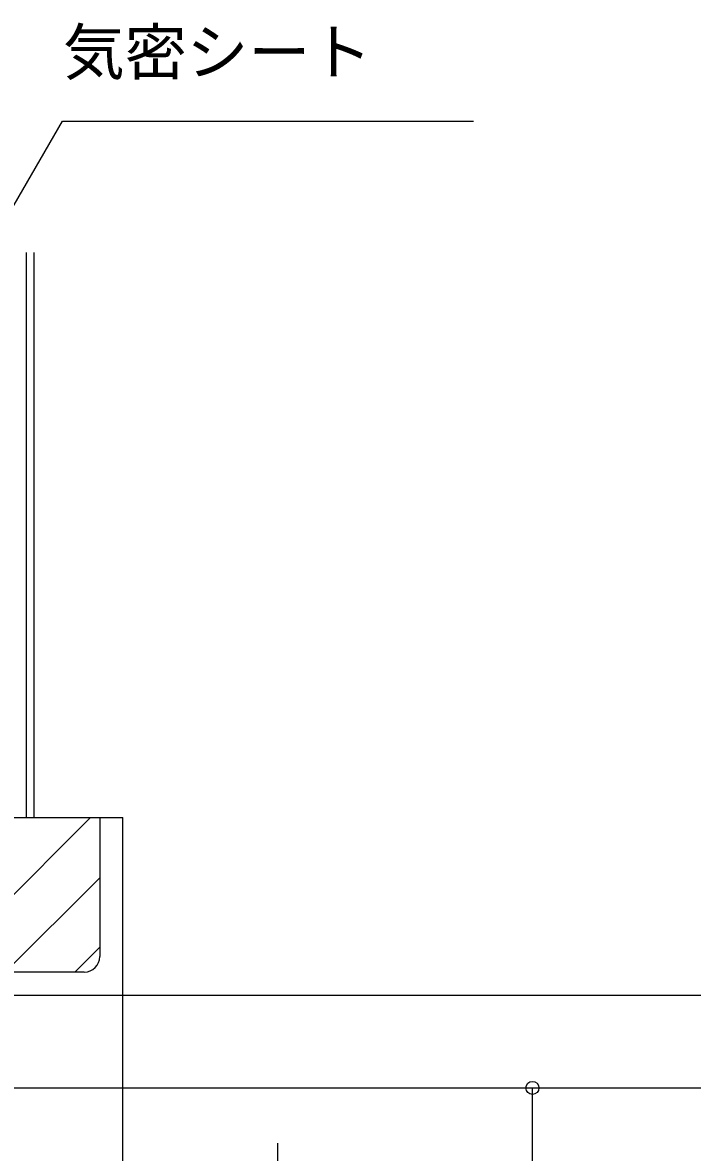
# Model space of a CAD drawing. Units: millimetres, scale not verified. Extents: x -525 to 525, y -783 to 778.
# Drawn here: x 87 to 173.7, y 431.9 to 578.2 of the extents above; entities that cross this region are included whole.
import ezdxf
from ezdxf.enums import TextEntityAlignment as Align

# ---------------------------------------------------------------- set-up
doc = ezdxf.new("R2010")
doc.units = ezdxf.units.MM
doc.header["$LTSCALE"] = 4
doc.layers.add('0-6_YKK_D', color=6, linetype='Continuous')
doc.layers.add('0-8_YSS_K', color=3, linetype='Continuous')
doc.styles.add('ＭＳ ゴシック', font='')
doc.styles.get('ＭＳ ゴシック').set_extended_font_data('MS Gothic')

msp = doc.modelspace()

# ---------------------------------------------------------------- linework, layer by layer
at = {"layer": '0-6_YKK_D'}
for p, q in [((44, 452.2), (191.325, 452.2)), ((103, 452.2), (211.325, 452.2)), ((43.7, 440.2), (191.325, 440.2)), ((43.7, 440.2), (153.971, 440.2)), ((43.7, 440.2), (191.325, 440.2)), ((152.971, 403.2), (152.971, 440.2)), ((120.029, 405.7), (120.029, 433.027))]:
    msp.add_line(p, q, dxfattribs=at)
msp.add_lwpolyline([(28, 454.241), (29.275, 456.449), (92.179, 565.38), (145.354, 565.38)], dxfattribs=at)
msp.add_circle((152.971, 440.2), 0.85, dxfattribs=at)
at = {"layer": '0-8_YSS_K'}
for p, q in [((87.5, 548.375), (87.5, 475.2)), ((88.5, 475.2), (88.5, 548.375)), ((75, 475.2), (87.5, 475.2)), ((75.81, 455.2), (95.81, 475.2)), ((97, 475.2), (100, 475.2)), ((100, 289.2), (100, 475.2)), ((84.79, 455.2), (97, 467.41)), ((93.77, 455.2), (97, 458.43))]:
    msp.add_line(p, q, dxfattribs=at)
for points in [[(-2, 475.2), (97, 475.2), (97, 457.2)], [(95, 455.2), (12, 455.2), (12, 458.2), (0, 458.2), (-2, 460.2), (-2, 475.2)], [(-2, 475.2), (97, 475.2), (97, 457.2)], [(95, 455.2), (12, 455.2), (12, 458.2), (0, 458.2), (-2, 460.2), (-2, 475.2)], [(-2, 475.2), (97, 475.2), (97, 457.2)], [(95, 455.2), (12, 455.2), (12, 458.2), (0, 458.2), (-2, 460.2), (-2, 475.2)]]:
    msp.add_lwpolyline(points, dxfattribs=at)
msp.add_arc((95, 457.2), 2, 270.00002, 0, dxfattribs=at)
msp.add_arc((95, 457.2), 2, 270.00002, 0, dxfattribs=at)
msp.add_arc((95, 457.2), 2, 270.00002, 0, dxfattribs=at)

# ---------------------------------------------------------------- texts
at = {"layer": '0-6_YKK_D', "style": 'ＭＳ ゴシック'}
msp.add_text('気密シート', height=5.865, dxfattribs=at).set_placement((92.23, 569.655), align=Align.BOTTOM_LEFT)

doc.saveas('drawing.dxf')
